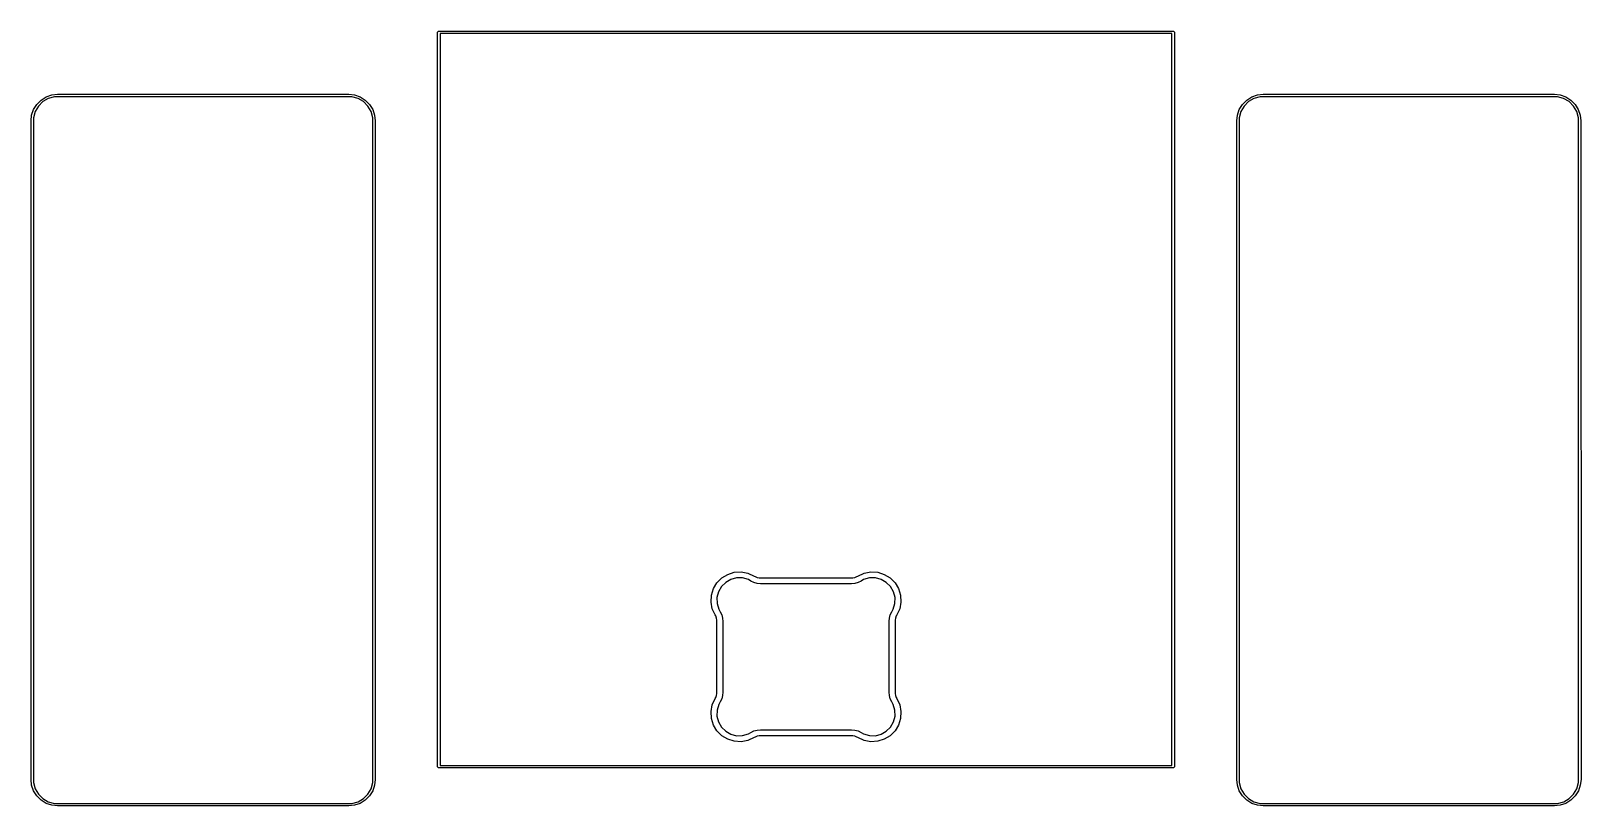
# Model space of a CAD drawing. Header units: millimetres. Extents: x 53 to 494, y -224 to -59.
# Drawn here: x 309.14 to 339.75, y -143.34 to -128.03 of the extents above; entities that cross this region are included whole.
import ezdxf

# ---------------------------------------------------------------- set-up
doc = ezdxf.new("R2010")
doc.units = ezdxf.units.MM
for name, color, linetype, true_color in [('Edge.Cuts', 254, 'CONTINUOUS', 0xd0d2cd), ('F.Courtyard', 6, 'CONTINUOUS', 0xff26e2), ('User.Eco2', 31, 'CONTINUOUS', 0xd8c852)]:
    doc.layers.add(name, color=color, linetype=linetype, true_color=true_color)

msp = doc.modelspace()

# ---------------------------------------------------------------- linework, layer by layer
at = {"layer": 'Edge.Cuts', "linetype": 'CONTINUOUS'}
for p, q in [((317.168, -128.06), (317.169903, -128.050433)), ((317.168, -142.56), (317.168, -128.06)), ((317.169903, -128.050433), (317.183433, -128.036903)), ((317.183433, -128.036903), (317.193, -128.035)), ((317.193, -128.035), (331.693, -128.035)), ((317.218, -128.085), (317.218, -142.535)), ((331.668, -128.085), (317.218, -128.085)), ((331.668, -142.535), (331.668, -128.085)), ((331.693, -128.035), (331.702567, -128.036903)), ((331.702567, -128.036903), (331.716097, -128.050433)), ((331.716097, -128.050433), (331.718, -128.06)), ((331.718, -128.06), (331.718, -142.56)), ((309.188742, -129.582212), (309.251289, -129.482669)), ((309.251289, -129.482669), (309.334418, -129.39954)), ((309.370093, -129.429907), (309.281656, -129.518344)), ((309.334418, -129.39954), (309.433961, -129.336993)), ((309.478407, -129.367372), (309.370093, -129.429907)), ((309.433961, -129.336993), (309.544927, -129.298164)), ((309.599215, -129.335001), (309.478407, -129.367372)), ((309.544927, -129.298164), (309.66175, -129.285001)), ((309.66175, -129.335001), (309.599215, -129.335001)), ((309.66175, -129.285001), (315.41175, -129.285001)), ((315.41175, -129.335001), (309.66175, -129.335001)), ((315.41175, -129.285001), (315.528573, -129.298164)), ((315.474285, -129.335001), (315.41175, -129.335001)), ((315.595093, -129.367372), (315.474285, -129.335001)), ((315.528573, -129.298164), (315.639539, -129.336993)), ((315.703407, -129.429907), (315.595093, -129.367372)), ((315.639539, -129.336993), (315.739082, -129.39954)), ((315.791844, -129.518344), (315.703407, -129.429907)), ((315.739082, -129.39954), (315.822211, -129.482669)), ((315.822211, -129.482669), (315.884758, -129.582212)), ((333.001229, -129.582205), (333.063776, -129.482658)), ((333.063776, -129.482658), (333.146907, -129.399527)), ((333.182583, -129.429894), (333.094143, -129.518334)), ((333.146907, -129.399527), (333.246454, -129.33698)), ((333.2909, -129.367361), (333.182583, -129.429894)), ((333.246454, -129.33698), (333.357425, -129.298156)), ((333.411712, -129.334997), (333.2909, -129.367361)), ((333.357425, -129.298156), (333.474247, -129.285001)), ((333.474248, -129.335001), (333.411712, -129.334997)), ((333.474247, -129.285001), (333.47425, -129.285001)), ((333.47425, -129.335001), (333.474248, -129.335)), ((333.474248, -129.335), (333.474248, -129.335001)), ((333.47425, -129.285001), (339.223039, -129.285001)), ((339.223039, -129.335001), (333.47425, -129.335001)), ((339.223039, -129.285001), (339.339863, -129.298163)), ((339.285574, -129.335), (339.223039, -129.335001)), ((339.406383, -129.36737), (339.285574, -129.335)), ((339.339863, -129.298163), (339.450829, -129.336991)), ((339.514697, -129.429905), (339.406383, -129.36737)), ((339.450829, -129.336991), (339.550372, -129.399538)), ((339.603135, -129.518343), (339.514697, -129.429905)), ((339.550372, -129.399538), (339.633502, -129.482668)), ((339.633502, -129.482668), (339.696049, -129.582211)), ((309.13675, -129.809999), (309.149913, -129.693178)), ((309.149913, -129.693178), (309.188742, -129.582212)), ((309.219121, -129.626658), (309.18675, -129.747466)), ((309.18675, -129.747466), (309.18675, -129.809999)), ((309.281656, -129.518344), (309.219121, -129.626658)), ((315.854379, -129.626658), (315.791844, -129.518344)), ((315.88675, -129.747466), (315.854379, -129.626658)), ((315.884758, -129.582212), (315.923587, -129.693178)), ((315.88675, -129.809999), (315.88675, -129.747466)), ((315.923587, -129.693178), (315.93675, -129.809999)), ((332.94925, -129.809998), (332.962405, -129.693176)), ((332.962405, -129.693176), (333.001229, -129.582205)), ((333.03161, -129.626651), (332.999246, -129.747463)), ((332.999246, -129.747463), (332.99925, -129.809999)), ((333.094143, -129.518334), (333.03161, -129.626651)), ((339.66567, -129.626657), (339.603135, -129.518343)), ((339.69804, -129.747466), (339.66567, -129.626657)), ((339.696049, -129.582211), (339.734877, -129.693177)), ((339.698039, -129.810001), (339.69804, -129.747466)), ((339.734877, -129.693177), (339.748038, -129.809996)), ((309.13675, -129.810001), (309.13675, -129.809999)), ((309.13675, -142.81), (309.13675, -129.810001)), ((309.18675, -129.809999), (309.18675, -129.810001)), ((309.18675, -129.810001), (309.18675, -142.81)), ((315.88675, -129.810001), (315.88675, -129.809999)), ((315.88675, -142.81), (315.88675, -129.810001)), ((315.93675, -129.809999), (315.93675, -129.810001)), ((315.93675, -129.810001), (315.93675, -142.81)), ((332.94925, -129.810001), (332.94925, -129.809998)), ((332.94925, -142.810001), (332.94925, -129.810001)), ((332.99925, -129.809999), (332.99925, -129.810001)), ((332.99925, -129.810001), (332.99925, -142.809999)), ((339.698039, -129.810003), (339.698039, -129.810001)), ((339.69925, -142.809999), (339.698039, -129.810003)), ((339.748038, -129.809996), (339.748039, -129.809999)), ((339.748039, -129.809999), (339.74925, -142.809999)), ((322.614909, -139.043409), (322.684884, -138.927451)), ((322.684884, -138.927451), (322.780651, -138.831684)), ((322.856536, -138.919895), (322.773095, -139.003336)), ((322.780651, -138.831684), (322.896609, -138.761709)), ((322.959018, -138.861393), (322.856536, -138.919895)), ((322.896609, -138.761709), (323.025974, -138.721619)), ((323.073294, -138.831967), (322.959018, -138.861393)), ((323.025974, -138.721619), (323.161181, -138.713758)), ((323.191285, -138.833697), (323.073294, -138.831967)), ((323.161181, -138.713758), (323.29432, -138.738587)), ((323.304649, -138.86646), (323.191285, -138.833697)), ((323.29432, -138.738587), (323.417603, -138.794652)), ((323.355082, -138.897077), (323.304649, -138.86646)), ((323.355084, -138.897079), (323.355082, -138.897077)), ((323.414026, -138.92604), (323.355084, -138.897079)), ((323.477249, -138.94381), (323.414026, -138.92604)), ((323.417603, -138.794652), (323.417606, -138.794653)), ((323.417606, -138.794653), (323.436358, -138.806127)), ((323.436358, -138.806127), (323.477425, -138.821836)), ((323.542646, -138.949799), (323.477249, -138.94381)), ((323.477425, -138.821836), (323.520662, -138.829823)), ((323.520662, -138.829823), (323.542646, -138.8298)), ((323.542646, -138.8298), (323.542647, -138.8298)), ((323.542647, -138.9498), (323.542646, -138.949799)), ((323.542647, -138.8298), (324.443, -138.8298)), ((323.542648, -138.9498), (323.542647, -138.9498)), ((324.443, -138.9498), (323.542648, -138.9498)), ((324.443, -138.8298), (325.343353, -138.8298)), ((325.343351, -138.9498), (324.443, -138.9498)), ((325.343353, -138.9498), (325.343351, -138.9498)), ((325.343353, -138.8298), (325.343354, -138.8298)), ((325.343354, -138.949799), (325.343353, -138.9498)), ((325.343354, -138.8298), (325.343355, -138.8298)), ((325.408751, -138.943811), (325.343354, -138.949799)), ((325.343355, -138.8298), (325.365339, -138.829824)), ((325.365339, -138.829824), (325.408575, -138.821837)), ((325.408575, -138.821837), (325.449641, -138.806128)), ((325.471974, -138.92604), (325.408751, -138.943811)), ((325.449641, -138.806128), (325.468393, -138.794654)), ((325.468393, -138.794654), (325.468394, -138.794653)), ((325.468394, -138.794653), (325.468395, -138.794653)), ((325.468395, -138.794653), (325.59168, -138.738587)), ((325.530917, -138.897078), (325.471974, -138.92604)), ((325.581351, -138.866461), (325.530917, -138.897077)), ((325.530917, -138.897077), (325.530917, -138.897078)), ((325.694715, -138.833698), (325.581351, -138.866461)), ((325.59168, -138.738587), (325.724819, -138.713759)), ((325.812706, -138.831968), (325.694715, -138.833698)), ((325.724819, -138.713759), (325.860026, -138.72162)), ((325.926982, -138.861394), (325.812706, -138.831968)), ((325.860026, -138.72162), (325.989391, -138.76171)), ((326.029463, -138.919896), (325.926982, -138.861394)), ((325.989391, -138.76171), (326.105348, -138.831685)), ((326.112904, -139.003337), (326.029463, -138.919896)), ((326.105348, -138.831685), (326.201115, -138.927452)), ((326.201115, -138.927452), (326.27109, -139.043409)), ((322.566958, -139.307981), (322.574819, -139.172774)), ((322.574819, -139.172774), (322.614909, -139.043409)), ((322.714593, -139.105818), (322.685167, -139.220094)), ((322.685167, -139.220094), (322.686897, -139.338085)), ((322.773095, -139.003336), (322.714593, -139.105818)), ((326.171406, -139.105818), (326.112904, -139.003337)), ((326.200832, -139.220094), (326.171406, -139.105818)), ((326.199102, -139.338085), (326.200832, -139.220094)), ((326.27109, -139.043409), (326.31118, -139.172774)), ((326.31118, -139.172774), (326.319041, -139.307981)), ((322.591787, -139.44112), (322.566958, -139.307981)), ((322.647852, -139.564403), (322.591787, -139.44112)), ((322.647853, -139.564406), (322.647852, -139.564403)), ((322.659327, -139.583158), (322.647853, -139.564406)), ((322.675036, -139.624225), (322.659327, -139.583158)), ((322.686897, -139.338085), (322.71966, -139.451449)), ((322.71966, -139.451449), (322.750277, -139.501882)), ((322.750277, -139.501882), (322.750279, -139.501884)), ((322.750279, -139.501884), (322.77924, -139.560826)), ((322.77924, -139.560826), (322.79701, -139.624049)), ((326.088978, -139.624052), (326.106753, -139.560817)), ((326.106753, -139.560817), (326.135719, -139.501889)), ((326.135719, -139.501889), (326.135721, -139.501885)), ((326.135721, -139.501885), (326.135726, -139.501875)), ((326.135726, -139.501875), (326.13573, -139.501869)), ((326.13573, -139.501869), (326.135731, -139.501867)), ((326.135731, -139.501867), (326.166339, -139.451449)), ((326.166339, -139.451449), (326.199102, -139.338085)), ((326.226663, -139.583166), (326.210953, -139.624222)), ((326.238138, -139.564421), (326.226663, -139.583166)), ((326.23814, -139.56441), (326.238138, -139.564421)), ((326.238147, -139.564405), (326.23814, -139.56441)), ((326.294213, -139.44112), (326.238147, -139.564405)), ((326.319041, -139.307981), (326.294213, -139.44112)), ((322.683023, -139.667462), (322.675036, -139.624225)), ((322.682999, -140.3898), (322.683, -139.689447)), ((322.683, -139.689446), (322.683023, -139.667462)), ((322.683, -139.689447), (322.683, -139.689446)), ((322.79701, -139.624049), (322.802999, -139.689446)), ((322.802999, -139.689446), (322.803, -139.689447)), ((322.803, -139.689447), (322.802999, -140.3898)), ((326.083, -139.689447), (326.083003, -139.689431)), ((326.083001, -140.3898), (326.083, -139.689447)), ((326.083003, -139.689431), (326.088978, -139.624052)), ((326.210953, -139.624222), (326.202972, -139.66745)), ((326.202972, -139.66745), (326.203, -139.689429)), ((326.203, -139.689429), (326.202997, -139.689435)), ((326.202997, -139.689435), (326.203, -139.689447)), ((326.203, -139.689447), (326.203001, -140.3898)), ((322.683, -141.090153), (322.682999, -140.3898)), ((322.802999, -140.3898), (322.802999, -141.090151)), ((326.083, -141.09015), (326.083001, -140.3898)), ((326.203001, -140.3898), (326.203, -141.090153)), ((322.675036, -141.155375), (322.683023, -141.112138)), ((322.683, -141.090154), (322.683, -141.090153)), ((322.683023, -141.112138), (322.683, -141.090154)), ((322.803, -141.090152), (322.79701, -141.155551)), ((322.802999, -141.090151), (322.803, -141.090152)), ((326.083, -141.090151), (326.083, -141.09015)), ((326.088989, -141.155551), (326.083, -141.090151)), ((326.203, -141.090155), (326.202976, -141.112139)), ((326.202976, -141.112139), (326.210963, -141.155375)), ((326.203, -141.090153), (326.202999, -141.090154)), ((326.202999, -141.090154), (326.203, -141.090155)), ((322.566959, -141.471619), (322.591787, -141.33848)), ((322.591787, -141.33848), (322.647853, -141.215195)), ((322.647853, -141.215194), (322.659327, -141.196442)), ((322.647853, -141.215195), (322.647853, -141.215194)), ((322.659327, -141.196442), (322.675036, -141.155375)), ((322.719661, -141.328151), (322.686898, -141.441515)), ((322.750277, -141.277717), (322.719661, -141.328151)), ((322.750279, -141.277716), (322.750277, -141.277717)), ((322.77924, -141.218774), (322.750279, -141.277716)), ((322.79701, -141.155551), (322.77924, -141.218774)), ((326.10676, -141.218774), (326.088989, -141.155551)), ((326.13572, -141.277713), (326.10676, -141.218774)), ((326.135721, -141.277716), (326.13572, -141.277713)), ((326.16634, -141.328151), (326.135721, -141.277716)), ((326.199104, -141.441516), (326.16634, -141.328151)), ((326.210963, -141.155375), (326.226672, -141.196441)), ((326.226672, -141.196441), (326.238146, -141.215193)), ((326.238146, -141.215193), (326.238147, -141.215194)), ((326.238147, -141.215194), (326.294214, -141.33848)), ((326.294214, -141.33848), (326.319043, -141.471619)), ((322.57482, -141.606826), (322.566959, -141.471619)), ((322.61491, -141.736191), (322.57482, -141.606826)), ((322.686898, -141.441515), (322.685168, -141.559506)), ((322.685168, -141.559506), (322.714594, -141.673782)), ((322.714594, -141.673782), (322.773096, -141.776263)), ((326.112907, -141.776265), (326.171408, -141.673783)), ((326.171408, -141.673783), (326.200834, -141.559507)), ((326.200834, -141.559507), (326.199104, -141.441516)), ((326.311183, -141.606826), (326.271092, -141.736192)), ((326.319043, -141.471619), (326.311183, -141.606826)), ((322.684885, -141.852148), (322.61491, -141.736191)), ((322.780652, -141.947915), (322.684885, -141.852148)), ((322.773096, -141.776263), (322.856537, -141.859704)), ((322.896609, -142.01789), (322.780652, -141.947915)), ((322.856537, -141.859704), (322.959018, -141.918206)), ((323.025974, -142.05798), (322.896609, -142.01789)), ((322.959018, -141.918206), (323.073294, -141.947632)), ((323.073294, -141.947632), (323.191285, -141.945902)), ((323.29432, -142.041013), (323.161181, -142.065841)), ((323.191285, -141.945902), (323.304649, -141.913139)), ((323.417603, -141.984947), (323.29432, -142.041013)), ((323.304649, -141.913139), (323.355082, -141.882522)), ((323.355082, -141.882522), (323.355084, -141.882521)), ((323.355084, -141.882521), (323.414026, -141.85356)), ((323.414026, -141.85356), (323.477249, -141.83579)), ((323.417606, -141.984947), (323.417603, -141.984947)), ((323.436358, -141.973473), (323.417606, -141.984947)), ((323.477425, -141.957764), (323.436358, -141.973473)), ((323.477249, -141.83579), (323.542646, -141.8298)), ((323.520662, -141.949777), (323.477425, -141.957764)), ((323.542646, -141.9498), (323.520662, -141.949777)), ((323.542646, -141.8298), (323.542647, -141.8298)), ((323.542647, -141.9498), (323.542646, -141.949799)), ((323.542646, -141.949799), (323.542646, -141.9498)), ((323.542647, -141.8298), (324.443, -141.8298)), ((324.443, -141.9498), (323.542647, -141.9498)), ((324.443, -141.8298), (325.343353, -141.8298)), ((325.343352, -141.9498), (324.443, -141.9498)), ((325.343353, -141.9498), (325.343352, -141.9498)), ((325.343353, -141.8298), (325.343354, -141.8298)), ((325.365337, -141.949777), (325.343353, -141.949799)), ((325.343353, -141.949799), (325.343353, -141.9498)), ((325.343354, -141.8298), (325.408752, -141.835791)), ((325.408575, -141.957765), (325.365337, -141.949777)), ((325.449642, -141.973474), (325.408575, -141.957765)), ((325.408752, -141.835791), (325.471973, -141.853561)), ((325.468393, -141.984946), (325.449642, -141.973474)), ((325.468394, -141.984947), (325.468393, -141.984946)), ((325.59168, -142.041014), (325.468394, -141.984947)), ((325.471973, -141.853561), (325.530914, -141.88252)), ((325.530914, -141.88252), (325.530916, -141.882521)), ((325.530916, -141.882521), (325.581351, -141.91314)), ((325.581351, -141.91314), (325.694716, -141.945904)), ((325.724819, -142.065843), (325.59168, -142.041014)), ((325.694716, -141.945904), (325.812707, -141.947634)), ((325.812707, -141.947634), (325.926983, -141.918208)), ((325.989392, -142.017892), (325.860026, -142.057983)), ((325.926983, -141.918208), (326.029465, -141.859707)), ((326.10535, -141.947917), (325.989392, -142.017892)), ((326.029465, -141.859707), (326.112907, -141.776265)), ((326.201117, -141.85215), (326.10535, -141.947917)), ((326.271092, -141.736192), (326.201117, -141.85215)), ((323.161181, -142.065841), (323.025974, -142.05798)), ((325.860026, -142.057983), (325.724819, -142.065843)), ((317.169903, -142.569567), (317.168, -142.56)), ((317.183433, -142.583097), (317.169903, -142.569567)), ((317.193, -142.585), (317.183433, -142.583097)), ((331.693, -142.585), (317.193, -142.585)), ((317.218, -142.535), (331.668, -142.535)), ((331.702567, -142.583097), (331.693, -142.585)), ((331.716097, -142.569567), (331.702567, -142.583097)), ((331.718, -142.56), (331.716097, -142.569567)), ((309.13675, -142.810001), (309.13675, -142.81)), ((309.149913, -142.926824), (309.13675, -142.810001)), ((309.188742, -143.03779), (309.149913, -142.926824)), ((309.18675, -142.81), (309.18675, -142.810001)), ((309.18675, -142.810001), (309.18675, -142.872536)), ((309.18675, -142.872536), (309.219121, -142.993344)), ((315.854379, -142.993344), (315.88675, -142.872536)), ((315.923587, -142.926824), (315.884758, -143.03779)), ((315.88675, -142.810001), (315.88675, -142.81)), ((315.88675, -142.872536), (315.88675, -142.810001)), ((315.93675, -142.810001), (315.923587, -142.926824)), ((315.93675, -142.81), (315.93675, -142.810001)), ((332.94925, -142.810002), (332.94925, -142.810001)), ((332.962415, -142.926824), (332.94925, -142.810002)), ((333.001245, -143.037788), (332.962415, -142.926824)), ((332.99925, -142.809999), (332.99925, -142.81)), ((332.99925, -142.81), (332.999251, -142.872535)), ((332.999251, -142.872535), (333.031624, -142.993342)), ((339.66687, -142.993338), (339.699246, -142.872533)), ((339.73608, -142.926823), (339.697248, -143.037784)), ((339.699246, -142.872533), (339.69925, -142.809999)), ((339.74925, -142.810003), (339.73608, -142.926823)), ((339.74925, -142.809999), (339.749249, -142.810001)), ((339.749249, -142.810001), (339.74925, -142.810003)), ((309.251289, -143.137333), (309.188742, -143.03779)), ((309.219121, -142.993344), (309.281656, -143.101658)), ((309.334418, -143.220462), (309.251289, -143.137333)), ((309.281656, -143.101658), (309.370093, -143.190095)), ((309.433961, -143.283009), (309.334418, -143.220462)), ((309.370093, -143.190095), (309.478407, -143.25263)), ((309.478407, -143.25263), (309.599215, -143.285001)), ((315.474285, -143.285001), (315.595093, -143.25263)), ((315.595093, -143.25263), (315.703407, -143.190095)), ((315.739082, -143.220462), (315.639539, -143.283009)), ((315.703407, -143.190095), (315.791844, -143.101658)), ((315.822211, -143.137333), (315.739082, -143.220462)), ((315.791844, -143.101658), (315.854379, -142.993344)), ((315.884758, -143.03779), (315.822211, -143.137333)), ((333.063793, -143.13733), (333.001245, -143.037788)), ((333.031624, -142.993342), (333.094159, -143.101654)), ((333.146921, -143.220458), (333.063793, -143.13733)), ((333.094159, -143.101654), (333.182597, -143.190092)), ((333.246463, -143.283006), (333.146921, -143.220458)), ((333.182597, -143.190092), (333.290909, -143.252627)), ((333.290909, -143.252627), (333.411716, -143.285)), ((339.286782, -143.284997), (339.407587, -143.252621)), ((339.407587, -143.252621), (339.515897, -143.190084)), ((339.551573, -143.220451), (339.452033, -143.282999)), ((339.515897, -143.190084), (339.604333, -143.101648)), ((339.6347, -143.137324), (339.551573, -143.220451)), ((339.604333, -143.101648), (339.66687, -142.993338)), ((339.697248, -143.037784), (339.6347, -143.137324)), ((309.544927, -143.321838), (309.433961, -143.283009)), ((309.66175, -143.335001), (309.544927, -143.321838)), ((309.599215, -143.285001), (309.66175, -143.285001)), ((309.66175, -143.285001), (315.41175, -143.285001)), ((315.41175, -143.335001), (309.66175, -143.335001)), ((315.41175, -143.285001), (315.474285, -143.285001)), ((315.528573, -143.321838), (315.41175, -143.335001)), ((315.639539, -143.283009), (315.528573, -143.321838)), ((333.357427, -143.321836), (333.246463, -143.283006)), ((333.474249, -143.335001), (333.357427, -143.321836)), ((333.411716, -143.285), (333.474251, -143.285001)), ((333.47425, -143.335001), (333.474249, -143.335)), ((333.474249, -143.335), (333.474249, -143.335001)), ((339.22425, -143.335001), (333.47425, -143.335001)), ((333.474251, -143.285001), (339.224248, -143.285001)), ((339.224248, -143.285001), (339.286782, -143.284997)), ((339.224251, -143.335), (339.22425, -143.335001)), ((339.224252, -143.335001), (339.224251, -143.335)), ((339.341072, -143.321831), (339.224252, -143.335001)), ((339.452033, -143.282999), (339.341072, -143.321831))]:
    msp.add_line(p, q, dxfattribs=at)
at = {"layer": 'F.Courtyard', "linetype": 'CONTINUOUS'}
for p, q in [((317.168, -128.06), (317.169903, -128.050433)), ((317.168, -142.56), (317.168, -128.06)), ((317.169903, -128.050433), (317.183433, -128.036903)), ((317.183433, -128.036903), (317.193, -128.035)), ((317.193, -128.035), (331.693, -128.035)), ((317.218, -128.085), (317.218, -142.535)), ((331.668, -128.085), (317.218, -128.085)), ((331.668, -142.535), (331.668, -128.085)), ((331.693, -128.035), (331.702567, -128.036903)), ((331.702567, -128.036903), (331.716097, -128.050433)), ((331.716097, -128.050433), (331.718, -128.06)), ((331.718, -128.06), (331.718, -142.56)), ((309.188742, -129.582212), (309.251289, -129.482669)), ((309.251289, -129.482669), (309.334418, -129.39954)), ((309.370093, -129.429907), (309.281656, -129.518344)), ((309.334418, -129.39954), (309.433961, -129.336993)), ((309.478407, -129.367372), (309.370093, -129.429907)), ((309.433961, -129.336993), (309.544927, -129.298164)), ((309.599215, -129.335001), (309.478407, -129.367372)), ((309.544927, -129.298164), (309.66175, -129.285001)), ((309.66175, -129.335001), (309.599215, -129.335001)), ((309.66175, -129.285001), (315.41175, -129.285001)), ((315.41175, -129.335001), (309.66175, -129.335001)), ((315.41175, -129.285001), (315.528573, -129.298164)), ((315.474285, -129.335001), (315.41175, -129.335001)), ((315.595093, -129.367372), (315.474285, -129.335001)), ((315.528573, -129.298164), (315.639539, -129.336993)), ((315.703407, -129.429907), (315.595093, -129.367372)), ((315.639539, -129.336993), (315.739082, -129.39954)), ((315.791844, -129.518344), (315.703407, -129.429907)), ((315.739082, -129.39954), (315.822211, -129.482669)), ((315.822211, -129.482669), (315.884758, -129.582212)), ((333.001229, -129.582205), (333.063776, -129.482658)), ((333.063776, -129.482658), (333.146907, -129.399527)), ((333.182583, -129.429894), (333.094143, -129.518334)), ((333.146907, -129.399527), (333.246454, -129.33698)), ((333.2909, -129.367361), (333.182583, -129.429894)), ((333.246454, -129.33698), (333.357425, -129.298156)), ((333.411712, -129.334997), (333.2909, -129.367361)), ((333.357425, -129.298156), (333.474247, -129.285001)), ((333.474248, -129.335001), (333.411712, -129.334997)), ((333.474247, -129.285001), (333.47425, -129.285001)), ((333.47425, -129.335001), (333.474248, -129.335)), ((333.474248, -129.335), (333.474248, -129.335001)), ((333.47425, -129.285001), (339.223039, -129.285001)), ((339.223039, -129.335001), (333.47425, -129.335001)), ((339.223039, -129.285001), (339.339863, -129.298163)), ((339.285574, -129.335), (339.223039, -129.335001)), ((339.406383, -129.36737), (339.285574, -129.335)), ((339.339863, -129.298163), (339.450829, -129.336991)), ((339.514697, -129.429905), (339.406383, -129.36737)), ((339.450829, -129.336991), (339.550372, -129.399538)), ((339.603135, -129.518343), (339.514697, -129.429905)), ((339.550372, -129.399538), (339.633502, -129.482668)), ((339.633502, -129.482668), (339.696049, -129.582211)), ((309.13675, -129.809999), (309.149913, -129.693178)), ((309.149913, -129.693178), (309.188742, -129.582212)), ((309.219121, -129.626658), (309.18675, -129.747466)), ((309.18675, -129.747466), (309.18675, -129.809999)), ((309.281656, -129.518344), (309.219121, -129.626658)), ((315.854379, -129.626658), (315.791844, -129.518344)), ((315.88675, -129.747466), (315.854379, -129.626658)), ((315.884758, -129.582212), (315.923587, -129.693178)), ((315.88675, -129.809999), (315.88675, -129.747466)), ((315.923587, -129.693178), (315.93675, -129.809999)), ((332.94925, -129.809998), (332.962405, -129.693176)), ((332.962405, -129.693176), (333.001229, -129.582205)), ((333.03161, -129.626651), (332.999246, -129.747463)), ((332.999246, -129.747463), (332.99925, -129.809999)), ((333.094143, -129.518334), (333.03161, -129.626651)), ((339.66567, -129.626657), (339.603135, -129.518343)), ((339.69804, -129.747466), (339.66567, -129.626657)), ((339.696049, -129.582211), (339.734877, -129.693177)), ((339.698039, -129.810001), (339.69804, -129.747466)), ((339.734877, -129.693177), (339.748038, -129.809996)), ((309.13675, -129.810001), (309.13675, -129.809999)), ((309.13675, -142.81), (309.13675, -129.810001)), ((309.18675, -129.809999), (309.18675, -129.810001)), ((309.18675, -129.810001), (309.18675, -142.81)), ((315.88675, -129.810001), (315.88675, -129.809999)), ((315.88675, -142.81), (315.88675, -129.810001)), ((315.93675, -129.809999), (315.93675, -129.810001)), ((315.93675, -129.810001), (315.93675, -142.81)), ((332.94925, -129.810001), (332.94925, -129.809998)), ((332.94925, -142.810001), (332.94925, -129.810001)), ((332.99925, -129.809999), (332.99925, -129.810001)), ((332.99925, -129.810001), (332.99925, -142.809999)), ((339.698039, -129.810003), (339.698039, -129.810001)), ((339.69925, -142.809999), (339.698039, -129.810003)), ((339.748038, -129.809996), (339.748039, -129.809999)), ((339.748039, -129.809999), (339.74925, -142.809999)), ((322.614909, -139.043409), (322.684884, -138.927451)), ((322.684884, -138.927451), (322.780651, -138.831684)), ((322.856536, -138.919895), (322.773095, -139.003336)), ((322.780651, -138.831684), (322.896609, -138.761709)), ((322.959018, -138.861393), (322.856536, -138.919895)), ((322.896609, -138.761709), (323.025974, -138.721619)), ((323.073294, -138.831967), (322.959018, -138.861393)), ((323.025974, -138.721619), (323.161181, -138.713758)), ((323.191285, -138.833697), (323.073294, -138.831967)), ((323.161181, -138.713758), (323.29432, -138.738587)), ((323.304649, -138.86646), (323.191285, -138.833697)), ((323.29432, -138.738587), (323.417603, -138.794652)), ((323.355082, -138.897077), (323.304649, -138.86646)), ((323.355084, -138.897079), (323.355082, -138.897077)), ((323.414026, -138.92604), (323.355084, -138.897079)), ((323.477249, -138.94381), (323.414026, -138.92604)), ((323.417603, -138.794652), (323.417606, -138.794653)), ((323.417606, -138.794653), (323.436358, -138.806127)), ((323.436358, -138.806127), (323.477425, -138.821836)), ((323.542646, -138.949799), (323.477249, -138.94381)), ((323.477425, -138.821836), (323.520662, -138.829823)), ((323.520662, -138.829823), (323.542646, -138.8298)), ((323.542646, -138.8298), (323.542647, -138.8298)), ((323.542647, -138.9498), (323.542646, -138.949799)), ((323.542647, -138.8298), (324.443, -138.8298)), ((323.542648, -138.9498), (323.542647, -138.9498)), ((324.443, -138.9498), (323.542648, -138.9498)), ((324.443, -138.8298), (325.343353, -138.8298)), ((325.343351, -138.9498), (324.443, -138.9498)), ((325.343353, -138.9498), (325.343351, -138.9498)), ((325.343353, -138.8298), (325.343354, -138.8298)), ((325.343354, -138.949799), (325.343353, -138.9498)), ((325.343354, -138.8298), (325.343355, -138.8298)), ((325.408751, -138.943811), (325.343354, -138.949799)), ((325.343355, -138.8298), (325.365339, -138.829824)), ((325.365339, -138.829824), (325.408575, -138.821837)), ((325.408575, -138.821837), (325.449641, -138.806128)), ((325.471974, -138.92604), (325.408751, -138.943811)), ((325.449641, -138.806128), (325.468393, -138.794654)), ((325.468393, -138.794654), (325.468394, -138.794653)), ((325.468394, -138.794653), (325.468395, -138.794653)), ((325.468395, -138.794653), (325.59168, -138.738587)), ((325.530917, -138.897078), (325.471974, -138.92604)), ((325.581351, -138.866461), (325.530917, -138.897077)), ((325.530917, -138.897077), (325.530917, -138.897078)), ((325.694715, -138.833698), (325.581351, -138.866461)), ((325.59168, -138.738587), (325.724819, -138.713759)), ((325.812706, -138.831968), (325.694715, -138.833698)), ((325.724819, -138.713759), (325.860026, -138.72162)), ((325.926982, -138.861394), (325.812706, -138.831968)), ((325.860026, -138.72162), (325.989391, -138.76171)), ((326.029463, -138.919896), (325.926982, -138.861394)), ((325.989391, -138.76171), (326.105348, -138.831685)), ((326.112904, -139.003337), (326.029463, -138.919896)), ((326.105348, -138.831685), (326.201115, -138.927452)), ((326.201115, -138.927452), (326.27109, -139.043409)), ((322.566958, -139.307981), (322.574819, -139.172774)), ((322.574819, -139.172774), (322.614909, -139.043409)), ((322.714593, -139.105818), (322.685167, -139.220094)), ((322.685167, -139.220094), (322.686897, -139.338085)), ((322.773095, -139.003336), (322.714593, -139.105818)), ((326.171406, -139.105818), (326.112904, -139.003337)), ((326.200832, -139.220094), (326.171406, -139.105818)), ((326.199102, -139.338085), (326.200832, -139.220094)), ((326.27109, -139.043409), (326.31118, -139.172774)), ((326.31118, -139.172774), (326.319041, -139.307981)), ((322.591787, -139.44112), (322.566958, -139.307981)), ((322.647852, -139.564403), (322.591787, -139.44112)), ((322.647853, -139.564406), (322.647852, -139.564403)), ((322.659327, -139.583158), (322.647853, -139.564406)), ((322.675036, -139.624225), (322.659327, -139.583158)), ((322.686897, -139.338085), (322.71966, -139.451449)), ((322.71966, -139.451449), (322.750277, -139.501882)), ((322.750277, -139.501882), (322.750279, -139.501884)), ((322.750279, -139.501884), (322.77924, -139.560826)), ((322.77924, -139.560826), (322.79701, -139.624049)), ((326.088978, -139.624052), (326.106753, -139.560817)), ((326.106753, -139.560817), (326.135719, -139.501889)), ((326.135719, -139.501889), (326.135721, -139.501885)), ((326.135721, -139.501885), (326.135726, -139.501875)), ((326.135726, -139.501875), (326.13573, -139.501869)), ((326.13573, -139.501869), (326.135731, -139.501867)), ((326.135731, -139.501867), (326.166339, -139.451449)), ((326.166339, -139.451449), (326.199102, -139.338085)), ((326.226663, -139.583166), (326.210953, -139.624222)), ((326.238138, -139.564421), (326.226663, -139.583166)), ((326.23814, -139.56441), (326.238138, -139.564421)), ((326.238147, -139.564405), (326.23814, -139.56441)), ((326.294213, -139.44112), (326.238147, -139.564405)), ((326.319041, -139.307981), (326.294213, -139.44112)), ((322.683023, -139.667462), (322.675036, -139.624225)), ((322.682999, -140.3898), (322.683, -139.689447)), ((322.683, -139.689446), (322.683023, -139.667462)), ((322.683, -139.689447), (322.683, -139.689446)), ((322.79701, -139.624049), (322.802999, -139.689446)), ((322.802999, -139.689446), (322.803, -139.689447)), ((322.803, -139.689447), (322.802999, -140.3898)), ((326.083, -139.689447), (326.083003, -139.689431)), ((326.083001, -140.3898), (326.083, -139.689447)), ((326.083003, -139.689431), (326.088978, -139.624052)), ((326.210953, -139.624222), (326.202972, -139.66745)), ((326.202972, -139.66745), (326.203, -139.689429)), ((326.203, -139.689429), (326.202997, -139.689435)), ((326.202997, -139.689435), (326.203, -139.689447)), ((326.203, -139.689447), (326.203001, -140.3898)), ((322.683, -141.090153), (322.682999, -140.3898)), ((322.802999, -140.3898), (322.802999, -141.090151)), ((326.083, -141.09015), (326.083001, -140.3898)), ((326.203001, -140.3898), (326.203, -141.090153)), ((322.675036, -141.155375), (322.683023, -141.112138)), ((322.683, -141.090154), (322.683, -141.090153)), ((322.683023, -141.112138), (322.683, -141.090154)), ((322.803, -141.090152), (322.79701, -141.155551)), ((322.802999, -141.090151), (322.803, -141.090152)), ((326.083, -141.090151), (326.083, -141.09015)), ((326.088989, -141.155551), (326.083, -141.090151)), ((326.203, -141.090155), (326.202976, -141.112139)), ((326.202976, -141.112139), (326.210963, -141.155375)), ((326.203, -141.090153), (326.202999, -141.090154)), ((326.202999, -141.090154), (326.203, -141.090155)), ((322.566959, -141.471619), (322.591787, -141.33848)), ((322.591787, -141.33848), (322.647853, -141.215195)), ((322.647853, -141.215194), (322.659327, -141.196442)), ((322.647853, -141.215195), (322.647853, -141.215194)), ((322.659327, -141.196442), (322.675036, -141.155375)), ((322.719661, -141.328151), (322.686898, -141.441515)), ((322.750277, -141.277717), (322.719661, -141.328151)), ((322.750279, -141.277716), (322.750277, -141.277717)), ((322.77924, -141.218774), (322.750279, -141.277716)), ((322.79701, -141.155551), (322.77924, -141.218774)), ((326.10676, -141.218774), (326.088989, -141.155551)), ((326.13572, -141.277713), (326.10676, -141.218774)), ((326.135721, -141.277716), (326.13572, -141.277713)), ((326.16634, -141.328151), (326.135721, -141.277716)), ((326.199104, -141.441516), (326.16634, -141.328151)), ((326.210963, -141.155375), (326.226672, -141.196441)), ((326.226672, -141.196441), (326.238146, -141.215193)), ((326.238146, -141.215193), (326.238147, -141.215194)), ((326.238147, -141.215194), (326.294214, -141.33848)), ((326.294214, -141.33848), (326.319043, -141.471619)), ((322.57482, -141.606826), (322.566959, -141.471619)), ((322.61491, -141.736191), (322.57482, -141.606826)), ((322.686898, -141.441515), (322.685168, -141.559506)), ((322.685168, -141.559506), (322.714594, -141.673782)), ((322.714594, -141.673782), (322.773096, -141.776263)), ((326.112907, -141.776265), (326.171408, -141.673783)), ((326.171408, -141.673783), (326.200834, -141.559507)), ((326.200834, -141.559507), (326.199104, -141.441516)), ((326.311183, -141.606826), (326.271092, -141.736192)), ((326.319043, -141.471619), (326.311183, -141.606826)), ((322.684885, -141.852148), (322.61491, -141.736191)), ((322.780652, -141.947915), (322.684885, -141.852148)), ((322.773096, -141.776263), (322.856537, -141.859704)), ((322.896609, -142.01789), (322.780652, -141.947915)), ((322.856537, -141.859704), (322.959018, -141.918206)), ((323.025974, -142.05798), (322.896609, -142.01789)), ((322.959018, -141.918206), (323.073294, -141.947632)), ((323.073294, -141.947632), (323.191285, -141.945902)), ((323.29432, -142.041013), (323.161181, -142.065841)), ((323.191285, -141.945902), (323.304649, -141.913139)), ((323.417603, -141.984947), (323.29432, -142.041013)), ((323.304649, -141.913139), (323.355082, -141.882522)), ((323.355082, -141.882522), (323.355084, -141.882521)), ((323.355084, -141.882521), (323.414026, -141.85356)), ((323.414026, -141.85356), (323.477249, -141.83579)), ((323.417606, -141.984947), (323.417603, -141.984947)), ((323.436358, -141.973473), (323.417606, -141.984947)), ((323.477425, -141.957764), (323.436358, -141.973473)), ((323.477249, -141.83579), (323.542646, -141.8298)), ((323.520662, -141.949777), (323.477425, -141.957764)), ((323.542646, -141.9498), (323.520662, -141.949777)), ((323.542646, -141.8298), (323.542647, -141.8298)), ((323.542647, -141.9498), (323.542646, -141.949799)), ((323.542646, -141.949799), (323.542646, -141.9498)), ((323.542647, -141.8298), (324.443, -141.8298)), ((324.443, -141.9498), (323.542647, -141.9498)), ((324.443, -141.8298), (325.343353, -141.8298)), ((325.343352, -141.9498), (324.443, -141.9498)), ((325.343353, -141.9498), (325.343352, -141.9498)), ((325.343353, -141.8298), (325.343354, -141.8298)), ((325.365337, -141.949777), (325.343353, -141.949799)), ((325.343353, -141.949799), (325.343353, -141.9498)), ((325.343354, -141.8298), (325.408752, -141.835791)), ((325.408575, -141.957765), (325.365337, -141.949777)), ((325.449642, -141.973474), (325.408575, -141.957765)), ((325.408752, -141.835791), (325.471973, -141.853561)), ((325.468393, -141.984946), (325.449642, -141.973474)), ((325.468394, -141.984947), (325.468393, -141.984946)), ((325.59168, -142.041014), (325.468394, -141.984947)), ((325.471973, -141.853561), (325.530914, -141.88252)), ((325.530914, -141.88252), (325.530916, -141.882521)), ((325.530916, -141.882521), (325.581351, -141.91314)), ((325.581351, -141.91314), (325.694716, -141.945904)), ((325.724819, -142.065843), (325.59168, -142.041014)), ((325.694716, -141.945904), (325.812707, -141.947634)), ((325.812707, -141.947634), (325.926983, -141.918208)), ((325.989392, -142.017892), (325.860026, -142.057983)), ((325.926983, -141.918208), (326.029465, -141.859707)), ((326.10535, -141.947917), (325.989392, -142.017892)), ((326.029465, -141.859707), (326.112907, -141.776265)), ((326.201117, -141.85215), (326.10535, -141.947917)), ((326.271092, -141.736192), (326.201117, -141.85215)), ((323.161181, -142.065841), (323.025974, -142.05798)), ((325.860026, -142.057983), (325.724819, -142.065843)), ((317.169903, -142.569567), (317.168, -142.56)), ((317.183433, -142.583097), (317.169903, -142.569567)), ((317.193, -142.585), (317.183433, -142.583097)), ((331.693, -142.585), (317.193, -142.585)), ((317.218, -142.535), (331.668, -142.535)), ((331.702567, -142.583097), (331.693, -142.585)), ((331.716097, -142.569567), (331.702567, -142.583097)), ((331.718, -142.56), (331.716097, -142.569567)), ((309.13675, -142.810001), (309.13675, -142.81)), ((309.149913, -142.926824), (309.13675, -142.810001)), ((309.188742, -143.03779), (309.149913, -142.926824)), ((309.18675, -142.81), (309.18675, -142.810001)), ((309.18675, -142.810001), (309.18675, -142.872536)), ((309.18675, -142.872536), (309.219121, -142.993344)), ((315.854379, -142.993344), (315.88675, -142.872536)), ((315.923587, -142.926824), (315.884758, -143.03779)), ((315.88675, -142.810001), (315.88675, -142.81)), ((315.88675, -142.872536), (315.88675, -142.810001)), ((315.93675, -142.810001), (315.923587, -142.926824)), ((315.93675, -142.81), (315.93675, -142.810001)), ((332.94925, -142.810002), (332.94925, -142.810001)), ((332.962415, -142.926824), (332.94925, -142.810002)), ((333.001245, -143.037788), (332.962415, -142.926824)), ((332.99925, -142.809999), (332.99925, -142.81)), ((332.99925, -142.81), (332.999251, -142.872535)), ((332.999251, -142.872535), (333.031624, -142.993342)), ((339.66687, -142.993338), (339.699246, -142.872533)), ((339.73608, -142.926823), (339.697248, -143.037784)), ((339.699246, -142.872533), (339.69925, -142.809999)), ((339.74925, -142.810003), (339.73608, -142.926823)), ((339.74925, -142.809999), (339.749249, -142.810001)), ((339.749249, -142.810001), (339.74925, -142.810003)), ((309.251289, -143.137333), (309.188742, -143.03779)), ((309.219121, -142.993344), (309.281656, -143.101658)), ((309.334418, -143.220462), (309.251289, -143.137333)), ((309.281656, -143.101658), (309.370093, -143.190095)), ((309.433961, -143.283009), (309.334418, -143.220462)), ((309.370093, -143.190095), (309.478407, -143.25263)), ((309.478407, -143.25263), (309.599215, -143.285001)), ((315.474285, -143.285001), (315.595093, -143.25263)), ((315.595093, -143.25263), (315.703407, -143.190095)), ((315.739082, -143.220462), (315.639539, -143.283009)), ((315.703407, -143.190095), (315.791844, -143.101658)), ((315.822211, -143.137333), (315.739082, -143.220462)), ((315.791844, -143.101658), (315.854379, -142.993344)), ((315.884758, -143.03779), (315.822211, -143.137333)), ((333.063793, -143.13733), (333.001245, -143.037788)), ((333.031624, -142.993342), (333.094159, -143.101654)), ((333.146921, -143.220458), (333.063793, -143.13733)), ((333.094159, -143.101654), (333.182597, -143.190092)), ((333.246463, -143.283006), (333.146921, -143.220458)), ((333.182597, -143.190092), (333.290909, -143.252627)), ((333.290909, -143.252627), (333.411716, -143.285)), ((339.286782, -143.284997), (339.407587, -143.252621)), ((339.407587, -143.252621), (339.515897, -143.190084)), ((339.551573, -143.220451), (339.452033, -143.282999)), ((339.515897, -143.190084), (339.604333, -143.101648)), ((339.6347, -143.137324), (339.551573, -143.220451)), ((339.604333, -143.101648), (339.66687, -142.993338)), ((339.697248, -143.037784), (339.6347, -143.137324)), ((309.544927, -143.321838), (309.433961, -143.283009)), ((309.66175, -143.335001), (309.544927, -143.321838)), ((309.599215, -143.285001), (309.66175, -143.285001)), ((309.66175, -143.285001), (315.41175, -143.285001)), ((315.41175, -143.335001), (309.66175, -143.335001)), ((315.41175, -143.285001), (315.474285, -143.285001)), ((315.528573, -143.321838), (315.41175, -143.335001)), ((315.639539, -143.283009), (315.528573, -143.321838)), ((333.357427, -143.321836), (333.246463, -143.283006)), ((333.474249, -143.335001), (333.357427, -143.321836)), ((333.411716, -143.285), (333.474251, -143.285001)), ((333.47425, -143.335001), (333.474249, -143.335)), ((333.474249, -143.335), (333.474249, -143.335001)), ((339.22425, -143.335001), (333.47425, -143.335001)), ((333.474251, -143.285001), (339.224248, -143.285001)), ((339.224248, -143.285001), (339.286782, -143.284997)), ((339.224251, -143.335), (339.22425, -143.335001)), ((339.224252, -143.335001), (339.224251, -143.335)), ((339.341072, -143.321831), (339.224252, -143.335001)), ((339.452033, -143.282999), (339.341072, -143.321831))]:
    msp.add_line(p, q, dxfattribs=at)
at = {"layer": 'User.Eco2', "linetype": 'CONTINUOUS'}
for p, q in [((317.168, -128.06), (317.169903, -128.050433)), ((317.168, -142.56), (317.168, -128.06)), ((317.169903, -128.050433), (317.183433, -128.036903)), ((317.183433, -128.036903), (317.193, -128.035)), ((317.193, -128.035), (331.693, -128.035)), ((317.218, -128.085), (317.218, -142.535)), ((331.668, -128.085), (317.218, -128.085)), ((331.668, -142.535), (331.668, -128.085)), ((331.693, -128.035), (331.702567, -128.036903)), ((331.702567, -128.036903), (331.716097, -128.050433)), ((331.716097, -128.050433), (331.718, -128.06)), ((331.718, -128.06), (331.718, -142.56)), ((309.188742, -129.582212), (309.251289, -129.482669)), ((309.251289, -129.482669), (309.334418, -129.39954)), ((309.370093, -129.429907), (309.281656, -129.518344)), ((309.334418, -129.39954), (309.433961, -129.336993)), ((309.478407, -129.367372), (309.370093, -129.429907)), ((309.433961, -129.336993), (309.544927, -129.298164)), ((309.599215, -129.335001), (309.478407, -129.367372)), ((309.544927, -129.298164), (309.66175, -129.285001)), ((309.66175, -129.335001), (309.599215, -129.335001)), ((309.66175, -129.285001), (315.41175, -129.285001)), ((315.41175, -129.335001), (309.66175, -129.335001)), ((315.41175, -129.285001), (315.528573, -129.298164)), ((315.474285, -129.335001), (315.41175, -129.335001)), ((315.595093, -129.367372), (315.474285, -129.335001)), ((315.528573, -129.298164), (315.639539, -129.336993)), ((315.703407, -129.429907), (315.595093, -129.367372)), ((315.639539, -129.336993), (315.739082, -129.39954)), ((315.791844, -129.518344), (315.703407, -129.429907)), ((315.739082, -129.39954), (315.822211, -129.482669)), ((315.822211, -129.482669), (315.884758, -129.582212)), ((333.001229, -129.582205), (333.063776, -129.482658)), ((333.063776, -129.482658), (333.146907, -129.399527)), ((333.182583, -129.429894), (333.094143, -129.518334)), ((333.146907, -129.399527), (333.246454, -129.33698)), ((333.2909, -129.367361), (333.182583, -129.429894)), ((333.246454, -129.33698), (333.357425, -129.298156)), ((333.411712, -129.334997), (333.2909, -129.367361)), ((333.357425, -129.298156), (333.474247, -129.285001)), ((333.474248, -129.335001), (333.411712, -129.334997)), ((333.474247, -129.285001), (333.47425, -129.285001)), ((333.47425, -129.335001), (333.474248, -129.335)), ((333.474248, -129.335), (333.474248, -129.335001)), ((333.47425, -129.285001), (339.223039, -129.285001)), ((339.223039, -129.335001), (333.47425, -129.335001)), ((339.223039, -129.285001), (339.339863, -129.298163)), ((339.285574, -129.335), (339.223039, -129.335001)), ((339.406383, -129.36737), (339.285574, -129.335)), ((339.339863, -129.298163), (339.450829, -129.336991)), ((339.514697, -129.429905), (339.406383, -129.36737)), ((339.450829, -129.336991), (339.550372, -129.399538)), ((339.603135, -129.518343), (339.514697, -129.429905)), ((339.550372, -129.399538), (339.633502, -129.482668)), ((339.633502, -129.482668), (339.696049, -129.582211)), ((309.13675, -129.809999), (309.149913, -129.693178)), ((309.149913, -129.693178), (309.188742, -129.582212)), ((309.219121, -129.626658), (309.18675, -129.747466)), ((309.18675, -129.747466), (309.18675, -129.809999)), ((309.281656, -129.518344), (309.219121, -129.626658)), ((315.854379, -129.626658), (315.791844, -129.518344)), ((315.88675, -129.747466), (315.854379, -129.626658)), ((315.884758, -129.582212), (315.923587, -129.693178)), ((315.88675, -129.809999), (315.88675, -129.747466)), ((315.923587, -129.693178), (315.93675, -129.809999)), ((332.94925, -129.809998), (332.962405, -129.693176)), ((332.962405, -129.693176), (333.001229, -129.582205)), ((333.03161, -129.626651), (332.999246, -129.747463)), ((332.999246, -129.747463), (332.99925, -129.809999)), ((333.094143, -129.518334), (333.03161, -129.626651)), ((339.66567, -129.626657), (339.603135, -129.518343)), ((339.69804, -129.747466), (339.66567, -129.626657)), ((339.696049, -129.582211), (339.734877, -129.693177)), ((339.698039, -129.810001), (339.69804, -129.747466)), ((339.734877, -129.693177), (339.748038, -129.809996)), ((309.13675, -129.810001), (309.13675, -129.809999)), ((309.13675, -142.81), (309.13675, -129.810001)), ((309.18675, -129.809999), (309.18675, -129.810001)), ((309.18675, -129.810001), (309.18675, -142.81)), ((315.88675, -129.810001), (315.88675, -129.809999)), ((315.88675, -142.81), (315.88675, -129.810001)), ((315.93675, -129.809999), (315.93675, -129.810001)), ((315.93675, -129.810001), (315.93675, -142.81)), ((332.94925, -129.810001), (332.94925, -129.809998)), ((332.94925, -142.810001), (332.94925, -129.810001)), ((332.99925, -129.809999), (332.99925, -129.810001)), ((332.99925, -129.810001), (332.99925, -142.809999)), ((339.698039, -129.810003), (339.698039, -129.810001)), ((339.69925, -142.809999), (339.698039, -129.810003)), ((339.748038, -129.809996), (339.748039, -129.809999)), ((339.748039, -129.809999), (339.74925, -142.809999)), ((322.614909, -139.043409), (322.684884, -138.927451)), ((322.684884, -138.927451), (322.780651, -138.831684)), ((322.856536, -138.919895), (322.773095, -139.003336)), ((322.780651, -138.831684), (322.896609, -138.761709)), ((322.959018, -138.861393), (322.856536, -138.919895)), ((322.896609, -138.761709), (323.025974, -138.721619)), ((323.073294, -138.831967), (322.959018, -138.861393)), ((323.025974, -138.721619), (323.161181, -138.713758)), ((323.191285, -138.833697), (323.073294, -138.831967)), ((323.161181, -138.713758), (323.29432, -138.738587)), ((323.304649, -138.86646), (323.191285, -138.833697)), ((323.29432, -138.738587), (323.417603, -138.794652)), ((323.355082, -138.897077), (323.304649, -138.86646)), ((323.355084, -138.897079), (323.355082, -138.897077)), ((323.414026, -138.92604), (323.355084, -138.897079)), ((323.477249, -138.94381), (323.414026, -138.92604)), ((323.417603, -138.794652), (323.417606, -138.794653)), ((323.417606, -138.794653), (323.436358, -138.806127)), ((323.436358, -138.806127), (323.477425, -138.821836)), ((323.542646, -138.949799), (323.477249, -138.94381)), ((323.477425, -138.821836), (323.520662, -138.829823)), ((323.520662, -138.829823), (323.542646, -138.8298)), ((323.542646, -138.8298), (323.542647, -138.8298)), ((323.542647, -138.9498), (323.542646, -138.949799)), ((323.542647, -138.8298), (324.443, -138.8298)), ((323.542648, -138.9498), (323.542647, -138.9498)), ((324.443, -138.9498), (323.542648, -138.9498)), ((324.443, -138.8298), (325.343353, -138.8298)), ((325.343351, -138.9498), (324.443, -138.9498)), ((325.343353, -138.9498), (325.343351, -138.9498)), ((325.343353, -138.8298), (325.343354, -138.8298)), ((325.343354, -138.949799), (325.343353, -138.9498)), ((325.343354, -138.8298), (325.343355, -138.8298)), ((325.408751, -138.943811), (325.343354, -138.949799)), ((325.343355, -138.8298), (325.365339, -138.829824)), ((325.365339, -138.829824), (325.408575, -138.821837)), ((325.408575, -138.821837), (325.449641, -138.806128)), ((325.471974, -138.92604), (325.408751, -138.943811)), ((325.449641, -138.806128), (325.468393, -138.794654)), ((325.468393, -138.794654), (325.468394, -138.794653)), ((325.468394, -138.794653), (325.468395, -138.794653)), ((325.468395, -138.794653), (325.59168, -138.738587)), ((325.530917, -138.897078), (325.471974, -138.92604)), ((325.581351, -138.866461), (325.530917, -138.897077)), ((325.530917, -138.897077), (325.530917, -138.897078)), ((325.694715, -138.833698), (325.581351, -138.866461)), ((325.59168, -138.738587), (325.724819, -138.713759)), ((325.812706, -138.831968), (325.694715, -138.833698)), ((325.724819, -138.713759), (325.860026, -138.72162)), ((325.926982, -138.861394), (325.812706, -138.831968)), ((325.860026, -138.72162), (325.989391, -138.76171)), ((326.029463, -138.919896), (325.926982, -138.861394)), ((325.989391, -138.76171), (326.105348, -138.831685)), ((326.112904, -139.003337), (326.029463, -138.919896)), ((326.105348, -138.831685), (326.201115, -138.927452)), ((326.201115, -138.927452), (326.27109, -139.043409)), ((322.566958, -139.307981), (322.574819, -139.172774)), ((322.574819, -139.172774), (322.614909, -139.043409)), ((322.714593, -139.105818), (322.685167, -139.220094)), ((322.685167, -139.220094), (322.686897, -139.338085)), ((322.773095, -139.003336), (322.714593, -139.105818)), ((326.171406, -139.105818), (326.112904, -139.003337)), ((326.200832, -139.220094), (326.171406, -139.105818)), ((326.199102, -139.338085), (326.200832, -139.220094)), ((326.27109, -139.043409), (326.31118, -139.172774)), ((326.31118, -139.172774), (326.319041, -139.307981)), ((322.591787, -139.44112), (322.566958, -139.307981)), ((322.647852, -139.564403), (322.591787, -139.44112)), ((322.647853, -139.564406), (322.647852, -139.564403)), ((322.659327, -139.583158), (322.647853, -139.564406)), ((322.675036, -139.624225), (322.659327, -139.583158)), ((322.686897, -139.338085), (322.71966, -139.451449)), ((322.71966, -139.451449), (322.750277, -139.501882)), ((322.750277, -139.501882), (322.750279, -139.501884)), ((322.750279, -139.501884), (322.77924, -139.560826)), ((322.77924, -139.560826), (322.79701, -139.624049)), ((326.088978, -139.624052), (326.106753, -139.560817)), ((326.106753, -139.560817), (326.135719, -139.501889)), ((326.135719, -139.501889), (326.135721, -139.501885)), ((326.135721, -139.501885), (326.135726, -139.501875)), ((326.135726, -139.501875), (326.13573, -139.501869)), ((326.13573, -139.501869), (326.135731, -139.501867)), ((326.135731, -139.501867), (326.166339, -139.451449)), ((326.166339, -139.451449), (326.199102, -139.338085)), ((326.226663, -139.583166), (326.210953, -139.624222)), ((326.238138, -139.564421), (326.226663, -139.583166)), ((326.23814, -139.56441), (326.238138, -139.564421)), ((326.238147, -139.564405), (326.23814, -139.56441)), ((326.294213, -139.44112), (326.238147, -139.564405)), ((326.319041, -139.307981), (326.294213, -139.44112)), ((322.683023, -139.667462), (322.675036, -139.624225)), ((322.682999, -140.3898), (322.683, -139.689447)), ((322.683, -139.689446), (322.683023, -139.667462)), ((322.683, -139.689447), (322.683, -139.689446)), ((322.79701, -139.624049), (322.802999, -139.689446)), ((322.802999, -139.689446), (322.803, -139.689447)), ((322.803, -139.689447), (322.802999, -140.3898)), ((326.083, -139.689447), (326.083003, -139.689431)), ((326.083001, -140.3898), (326.083, -139.689447)), ((326.083003, -139.689431), (326.088978, -139.624052)), ((326.210953, -139.624222), (326.202972, -139.66745)), ((326.202972, -139.66745), (326.203, -139.689429)), ((326.203, -139.689429), (326.202997, -139.689435)), ((326.202997, -139.689435), (326.203, -139.689447)), ((326.203, -139.689447), (326.203001, -140.3898)), ((322.683, -141.090153), (322.682999, -140.3898)), ((322.802999, -140.3898), (322.802999, -141.090151)), ((326.083, -141.09015), (326.083001, -140.3898)), ((326.203001, -140.3898), (326.203, -141.090153)), ((322.675036, -141.155375), (322.683023, -141.112138)), ((322.683, -141.090154), (322.683, -141.090153)), ((322.683023, -141.112138), (322.683, -141.090154)), ((322.803, -141.090152), (322.79701, -141.155551)), ((322.802999, -141.090151), (322.803, -141.090152)), ((326.083, -141.090151), (326.083, -141.09015)), ((326.088989, -141.155551), (326.083, -141.090151)), ((326.203, -141.090155), (326.202976, -141.112139)), ((326.202976, -141.112139), (326.210963, -141.155375)), ((326.203, -141.090153), (326.202999, -141.090154)), ((326.202999, -141.090154), (326.203, -141.090155)), ((322.566959, -141.471619), (322.591787, -141.33848)), ((322.591787, -141.33848), (322.647853, -141.215195)), ((322.647853, -141.215194), (322.659327, -141.196442)), ((322.647853, -141.215195), (322.647853, -141.215194)), ((322.659327, -141.196442), (322.675036, -141.155375)), ((322.719661, -141.328151), (322.686898, -141.441515)), ((322.750277, -141.277717), (322.719661, -141.328151)), ((322.750279, -141.277716), (322.750277, -141.277717)), ((322.77924, -141.218774), (322.750279, -141.277716)), ((322.79701, -141.155551), (322.77924, -141.218774)), ((326.10676, -141.218774), (326.088989, -141.155551)), ((326.13572, -141.277713), (326.10676, -141.218774)), ((326.135721, -141.277716), (326.13572, -141.277713)), ((326.16634, -141.328151), (326.135721, -141.277716)), ((326.199104, -141.441516), (326.16634, -141.328151)), ((326.210963, -141.155375), (326.226672, -141.196441)), ((326.226672, -141.196441), (326.238146, -141.215193)), ((326.238146, -141.215193), (326.238147, -141.215194)), ((326.238147, -141.215194), (326.294214, -141.33848)), ((326.294214, -141.33848), (326.319043, -141.471619)), ((322.57482, -141.606826), (322.566959, -141.471619)), ((322.61491, -141.736191), (322.57482, -141.606826)), ((322.686898, -141.441515), (322.685168, -141.559506)), ((322.685168, -141.559506), (322.714594, -141.673782)), ((322.714594, -141.673782), (322.773096, -141.776263)), ((326.112907, -141.776265), (326.171408, -141.673783)), ((326.171408, -141.673783), (326.200834, -141.559507)), ((326.200834, -141.559507), (326.199104, -141.441516)), ((326.311183, -141.606826), (326.271092, -141.736192)), ((326.319043, -141.471619), (326.311183, -141.606826)), ((322.684885, -141.852148), (322.61491, -141.736191)), ((322.780652, -141.947915), (322.684885, -141.852148)), ((322.773096, -141.776263), (322.856537, -141.859704)), ((322.896609, -142.01789), (322.780652, -141.947915)), ((322.856537, -141.859704), (322.959018, -141.918206)), ((323.025974, -142.05798), (322.896609, -142.01789)), ((322.959018, -141.918206), (323.073294, -141.947632)), ((323.073294, -141.947632), (323.191285, -141.945902)), ((323.29432, -142.041013), (323.161181, -142.065841)), ((323.191285, -141.945902), (323.304649, -141.913139)), ((323.417603, -141.984947), (323.29432, -142.041013)), ((323.304649, -141.913139), (323.355082, -141.882522)), ((323.355082, -141.882522), (323.355084, -141.882521)), ((323.355084, -141.882521), (323.414026, -141.85356)), ((323.414026, -141.85356), (323.477249, -141.83579)), ((323.417606, -141.984947), (323.417603, -141.984947)), ((323.436358, -141.973473), (323.417606, -141.984947)), ((323.477425, -141.957764), (323.436358, -141.973473)), ((323.477249, -141.83579), (323.542646, -141.8298)), ((323.520662, -141.949777), (323.477425, -141.957764)), ((323.542646, -141.9498), (323.520662, -141.949777)), ((323.542646, -141.8298), (323.542647, -141.8298)), ((323.542647, -141.9498), (323.542646, -141.949799)), ((323.542646, -141.949799), (323.542646, -141.9498)), ((323.542647, -141.8298), (324.443, -141.8298)), ((324.443, -141.9498), (323.542647, -141.9498)), ((324.443, -141.8298), (325.343353, -141.8298)), ((325.343352, -141.9498), (324.443, -141.9498)), ((325.343353, -141.9498), (325.343352, -141.9498)), ((325.343353, -141.8298), (325.343354, -141.8298)), ((325.365337, -141.949777), (325.343353, -141.949799)), ((325.343353, -141.949799), (325.343353, -141.9498)), ((325.343354, -141.8298), (325.408752, -141.835791)), ((325.408575, -141.957765), (325.365337, -141.949777)), ((325.449642, -141.973474), (325.408575, -141.957765)), ((325.408752, -141.835791), (325.471973, -141.853561)), ((325.468393, -141.984946), (325.449642, -141.973474)), ((325.468394, -141.984947), (325.468393, -141.984946)), ((325.59168, -142.041014), (325.468394, -141.984947)), ((325.471973, -141.853561), (325.530914, -141.88252)), ((325.530914, -141.88252), (325.530916, -141.882521)), ((325.530916, -141.882521), (325.581351, -141.91314)), ((325.581351, -141.91314), (325.694716, -141.945904)), ((325.724819, -142.065843), (325.59168, -142.041014)), ((325.694716, -141.945904), (325.812707, -141.947634)), ((325.812707, -141.947634), (325.926983, -141.918208)), ((325.989392, -142.017892), (325.860026, -142.057983)), ((325.926983, -141.918208), (326.029465, -141.859707)), ((326.10535, -141.947917), (325.989392, -142.017892)), ((326.029465, -141.859707), (326.112907, -141.776265)), ((326.201117, -141.85215), (326.10535, -141.947917)), ((326.271092, -141.736192), (326.201117, -141.85215)), ((323.161181, -142.065841), (323.025974, -142.05798)), ((325.860026, -142.057983), (325.724819, -142.065843)), ((317.169903, -142.569567), (317.168, -142.56)), ((317.183433, -142.583097), (317.169903, -142.569567)), ((317.193, -142.585), (317.183433, -142.583097)), ((331.693, -142.585), (317.193, -142.585)), ((317.218, -142.535), (331.668, -142.535)), ((331.702567, -142.583097), (331.693, -142.585)), ((331.716097, -142.569567), (331.702567, -142.583097)), ((331.718, -142.56), (331.716097, -142.569567)), ((309.13675, -142.810001), (309.13675, -142.81)), ((309.149913, -142.926824), (309.13675, -142.810001)), ((309.188742, -143.03779), (309.149913, -142.926824)), ((309.18675, -142.81), (309.18675, -142.810001)), ((309.18675, -142.810001), (309.18675, -142.872536)), ((309.18675, -142.872536), (309.219121, -142.993344)), ((315.854379, -142.993344), (315.88675, -142.872536)), ((315.923587, -142.926824), (315.884758, -143.03779)), ((315.88675, -142.810001), (315.88675, -142.81)), ((315.88675, -142.872536), (315.88675, -142.810001)), ((315.93675, -142.810001), (315.923587, -142.926824)), ((315.93675, -142.81), (315.93675, -142.810001)), ((332.94925, -142.810002), (332.94925, -142.810001)), ((332.962415, -142.926824), (332.94925, -142.810002)), ((333.001245, -143.037788), (332.962415, -142.926824)), ((332.99925, -142.809999), (332.99925, -142.81)), ((332.99925, -142.81), (332.999251, -142.872535)), ((332.999251, -142.872535), (333.031624, -142.993342)), ((339.66687, -142.993338), (339.699246, -142.872533)), ((339.73608, -142.926823), (339.697248, -143.037784)), ((339.699246, -142.872533), (339.69925, -142.809999)), ((339.74925, -142.810003), (339.73608, -142.926823)), ((339.74925, -142.809999), (339.749249, -142.810001)), ((339.749249, -142.810001), (339.74925, -142.810003)), ((309.251289, -143.137333), (309.188742, -143.03779)), ((309.219121, -142.993344), (309.281656, -143.101658)), ((309.334418, -143.220462), (309.251289, -143.137333)), ((309.281656, -143.101658), (309.370093, -143.190095)), ((309.433961, -143.283009), (309.334418, -143.220462)), ((309.370093, -143.190095), (309.478407, -143.25263)), ((309.478407, -143.25263), (309.599215, -143.285001)), ((315.474285, -143.285001), (315.595093, -143.25263)), ((315.595093, -143.25263), (315.703407, -143.190095)), ((315.739082, -143.220462), (315.639539, -143.283009)), ((315.703407, -143.190095), (315.791844, -143.101658)), ((315.822211, -143.137333), (315.739082, -143.220462)), ((315.791844, -143.101658), (315.854379, -142.993344)), ((315.884758, -143.03779), (315.822211, -143.137333)), ((333.063793, -143.13733), (333.001245, -143.037788)), ((333.031624, -142.993342), (333.094159, -143.101654)), ((333.146921, -143.220458), (333.063793, -143.13733)), ((333.094159, -143.101654), (333.182597, -143.190092)), ((333.246463, -143.283006), (333.146921, -143.220458)), ((333.182597, -143.190092), (333.290909, -143.252627)), ((333.290909, -143.252627), (333.411716, -143.285)), ((339.286782, -143.284997), (339.407587, -143.252621)), ((339.407587, -143.252621), (339.515897, -143.190084)), ((339.551573, -143.220451), (339.452033, -143.282999)), ((339.515897, -143.190084), (339.604333, -143.101648)), ((339.6347, -143.137324), (339.551573, -143.220451)), ((339.604333, -143.101648), (339.66687, -142.993338)), ((339.697248, -143.037784), (339.6347, -143.137324)), ((309.544927, -143.321838), (309.433961, -143.283009)), ((309.66175, -143.335001), (309.544927, -143.321838)), ((309.599215, -143.285001), (309.66175, -143.285001)), ((309.66175, -143.285001), (315.41175, -143.285001)), ((315.41175, -143.335001), (309.66175, -143.335001)), ((315.41175, -143.285001), (315.474285, -143.285001)), ((315.528573, -143.321838), (315.41175, -143.335001)), ((315.639539, -143.283009), (315.528573, -143.321838)), ((333.357427, -143.321836), (333.246463, -143.283006)), ((333.474249, -143.335001), (333.357427, -143.321836)), ((333.411716, -143.285), (333.474251, -143.285001)), ((333.47425, -143.335001), (333.474249, -143.335)), ((333.474249, -143.335), (333.474249, -143.335001)), ((339.22425, -143.335001), (333.47425, -143.335001)), ((333.474251, -143.285001), (339.224248, -143.285001)), ((339.224248, -143.285001), (339.286782, -143.284997)), ((339.224251, -143.335), (339.22425, -143.335001)), ((339.224252, -143.335001), (339.224251, -143.335)), ((339.341072, -143.321831), (339.224252, -143.335001)), ((339.452033, -143.282999), (339.341072, -143.321831))]:
    msp.add_line(p, q, dxfattribs=at)

doc.saveas('drawing.dxf')
